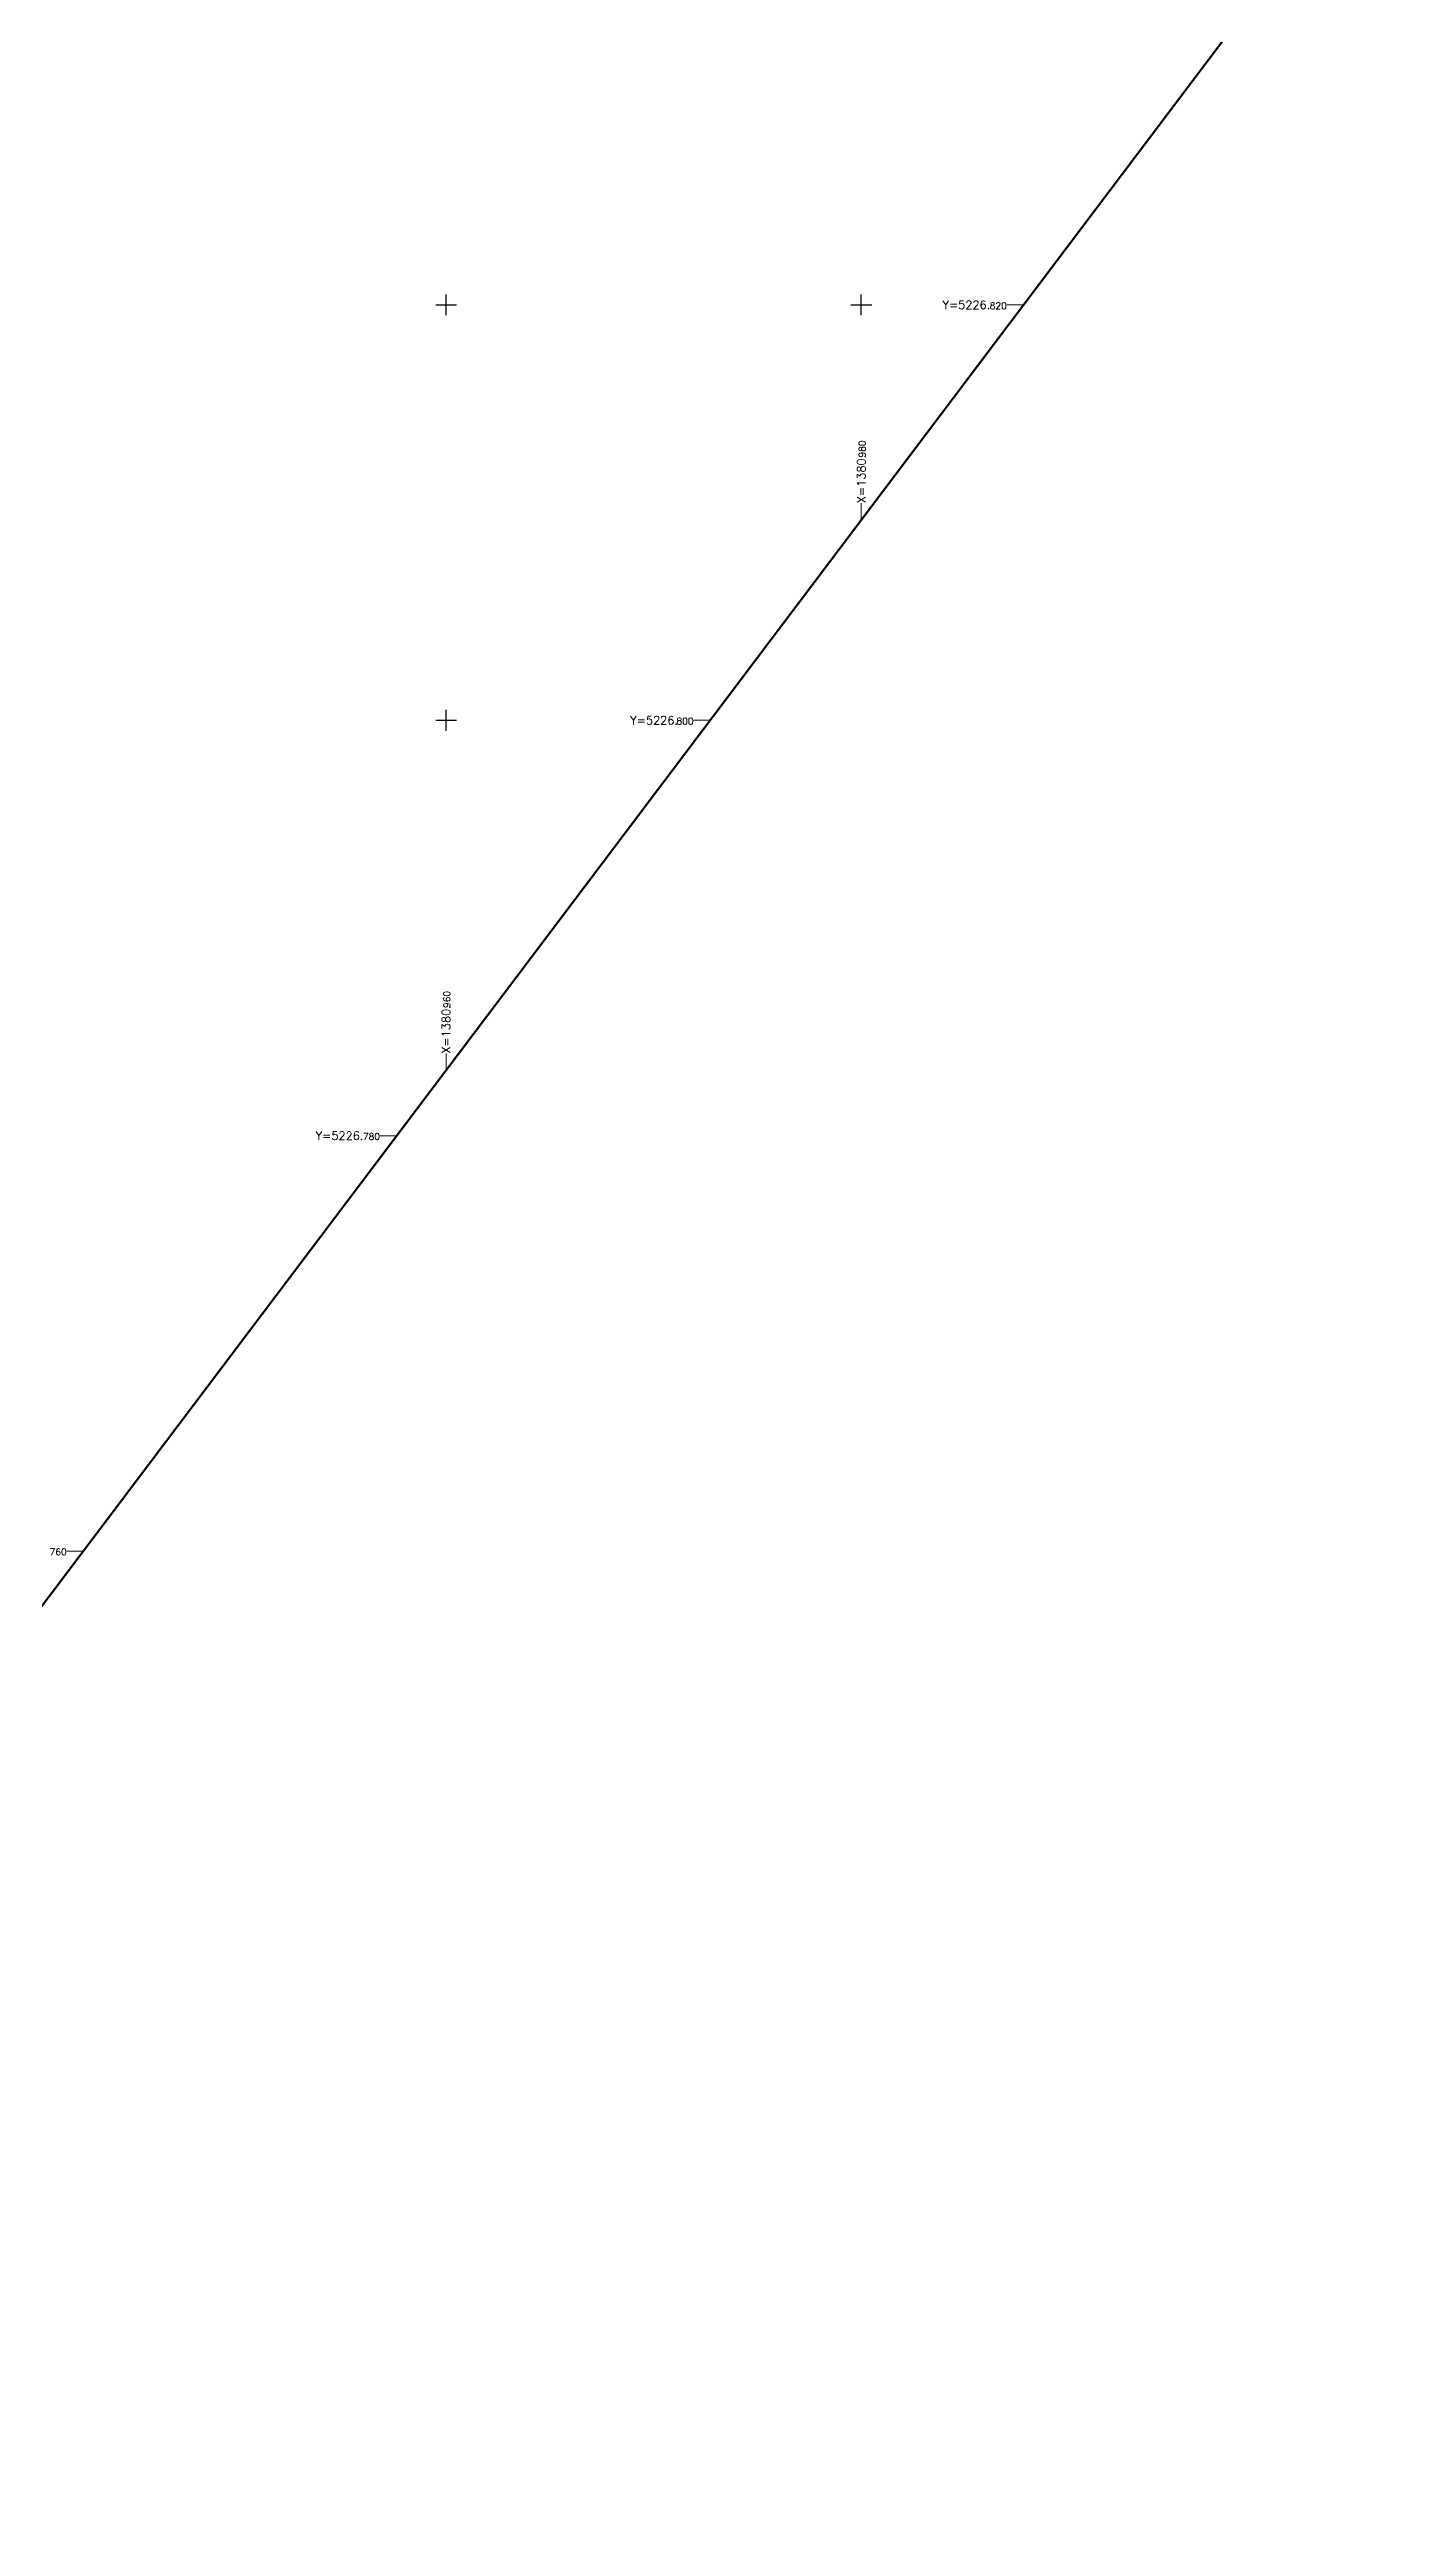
# Model space of a CAD drawing. Header units: metres. Extents: x 1380671 to 1381006, y 5226540 to 5226904.
# Drawn here: x 1380940.9 to 1381005.5, y 5226713 to 5226832.3 of the extents above; entities that cross this region are included whole.
import ezdxf
from ezdxf.enums import TextEntityAlignment as Align

# ---------------------------------------------------------------- set-up
doc = ezdxf.new("R2010")
doc.units = ezdxf.units.M
doc.header["$LTSCALE"] = 2
doc.layers.add('MEP_F_CADRE', color=7, linetype='Continuous', lineweight=0)
doc.layers.add('MEP_F_TEXCARRO', color=7, linetype='Continuous', lineweight=0)
doc.layers.add('MEP_F_CARRO', color=7, linetype='Continuous')
doc.styles.get("Standard").update_dxf_attribs({"font": 'txt.shx'})

msp = doc.modelspace()

# ---------------------------------------------------------------- linework, layer by layer
at = {"layer": 'MEP_F_CADRE', "const_width": 0.1}
msp.add_lwpolyline([(1380776.37, 5226539.85), (1381005.47, 5226843.39), (1380924.81, 5226904.27), (1380671.01, 5226568.01), (1380705.05, 5226542.31), (1380729.75, 5226575.04)], close=True, dxfattribs=at)
at = {"layer": 'MEP_F_CARRO'}
for p, q in [((1380959.5, 5226820), (1380960.5, 5226820)), ((1380960, 5226819.5), (1380960, 5226820.5)), ((1380979.5, 5226820), (1380980.5, 5226820)), ((1380980, 5226819.5), (1380980, 5226820.5)), ((1380960, 5226799.5), (1380960, 5226800.5)), ((1380959.5, 5226800), (1380960.5, 5226800))]:
    msp.add_line(p, q, dxfattribs=at)
at = {"layer": 'MEP_F_TEXCARRO'}
for p, q in [((1380987.81, 5226820), (1380987.01, 5226820)), ((1380980, 5226809.65), (1380980, 5226810.45)), ((1380972.72, 5226800), (1380971.92, 5226800)), ((1380960, 5226783.15), (1380960, 5226783.95)), ((1380957.62, 5226780), (1380956.82, 5226780)), ((1380942.53, 5226760), (1380941.73, 5226760))]:
    msp.add_line(p, q, dxfattribs=at)

# ---------------------------------------------------------------- texts
for s, height, p in [('Y=5226.', 0.4, (1380986.21, 5226819.8)), ('820', 0.32, (1380987.01, 5226819.8)), ('Y=5226.', 0.4, (1380971.17, 5226799.8)), ('800', 0.32, (1380971.92, 5226799.8)), ('Y=5226.', 0.4, (1380956.02, 5226779.8)), ('780', 0.32, (1380956.82, 5226779.8)), ('760', 0.32, (1380941.73, 5226759.8))]:
    msp.add_text(s, height=height, dxfattribs=at).set_placement(p, align=Align.RIGHT)
for s, height, p in [('X=1380.', 0.4, (1380980.2, 5226810.45)), ('980', 0.32, (1380980.2, 5226812.65)), ('X=1380.', 0.4, (1380960.2, 5226783.95)), ('960', 0.32, (1380960.2, 5226786.15))]:
    msp.add_text(s, height=height, rotation=90, dxfattribs=at).set_placement(p)

doc.saveas('drawing.dxf')
